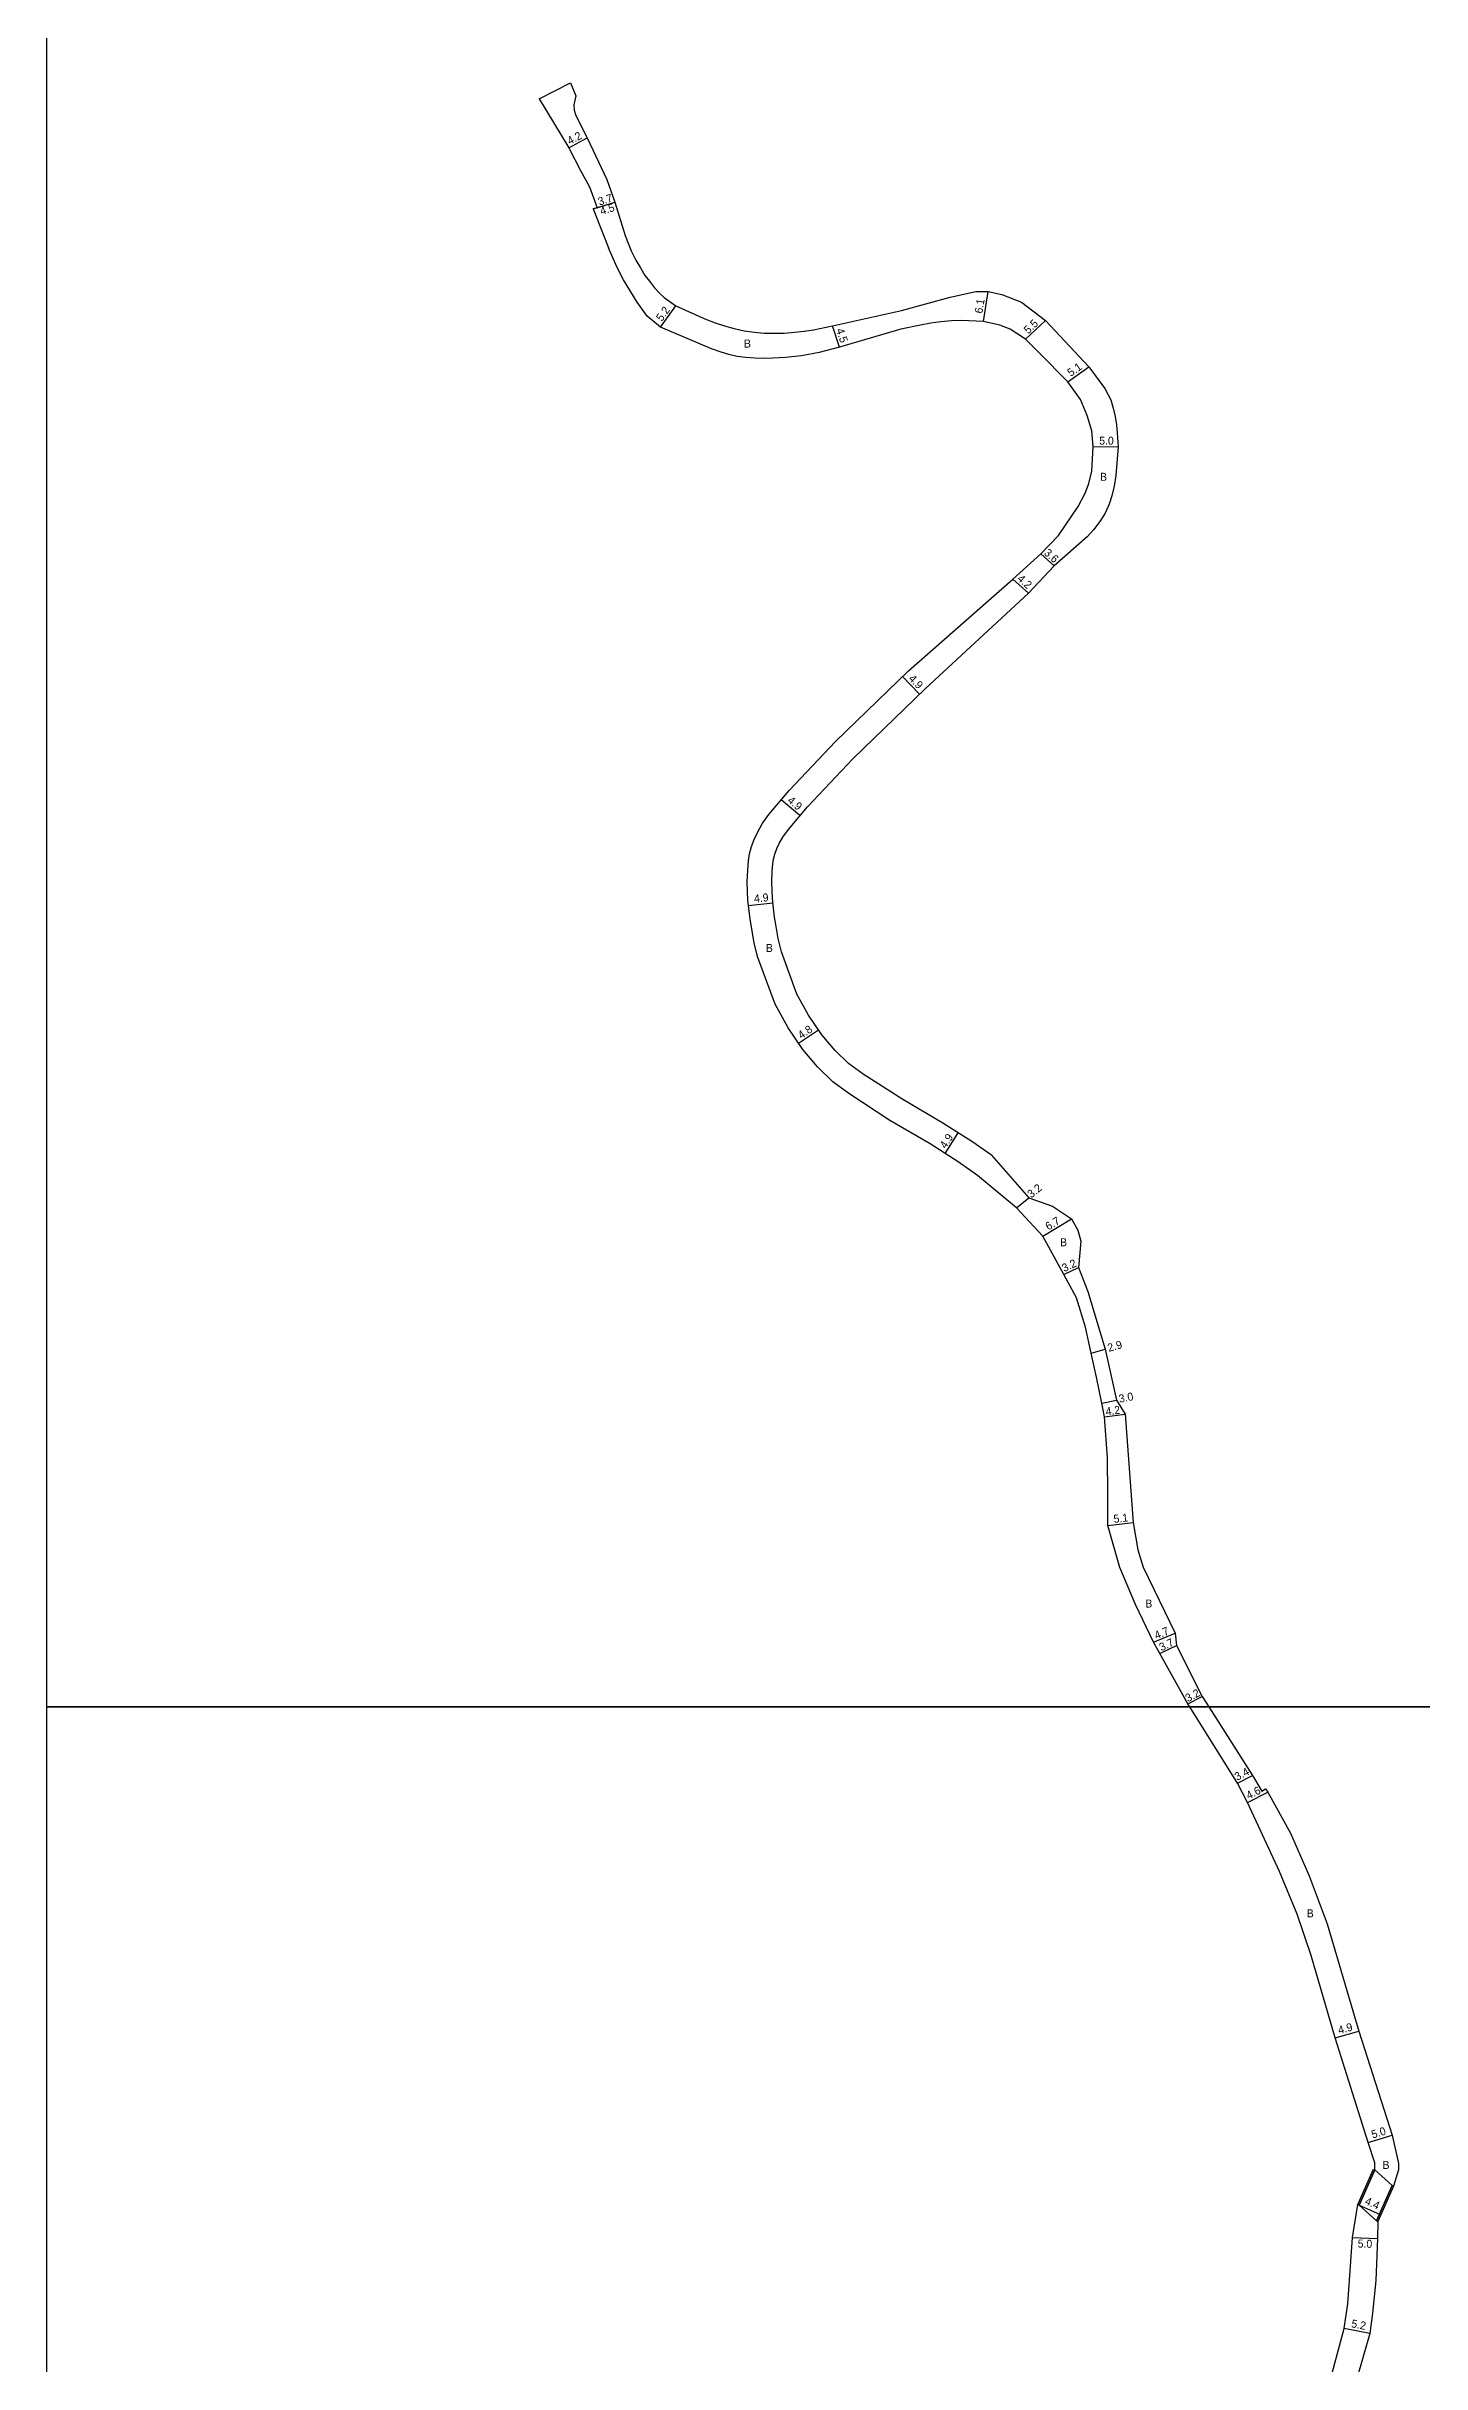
# Model space of a CAD drawing. Header units: metres. Extents: x 0 to 4000, y -99000 to -96000.
# Drawn here: x 0 to 274.9, y -96731.3 to -96268 of the extents above; entities that cross this region are included whole.
import ezdxf

# ---------------------------------------------------------------- set-up
doc = ezdxf.new("R2010")
doc.units = ezdxf.units.M
doc.header["$LTSCALE"] = 2.5
for name, color, linetype in [('図郭', 7, 'Continuous'), ('幅員', 7, 'Continuous'), ('舗装', 7, 'Continuous'), ('道路', 7, 'Continuous')]:
    doc.layers.add(name, color=color, linetype=linetype)
doc.styles.get("Standard").update_dxf_attribs({"font": ''})
doc.styles.get('Standard').set_extended_font_data('@MS PGothic')

msp = doc.modelspace()

# ---------------------------------------------------------------- linework, layer by layer
at = {"layer": '図郭'}
for points in [[(0, -96600), (800, -96600), (800, -96000), (0, -96000)], [(0, -97200), (800, -97200), (800, -96600), (0, -96600)]]:
    msp.add_lwpolyline(points, close=True, dxfattribs=at)
at = {"layer": '幅員'}
for points in [[(104.43, -96288.28), (108.14, -96286.32)], [(109.33, -96300.52), (113.62, -96299.17)], [(110.09, -96300.28), (113.62, -96299.17)], [(122.8, -96324.14), (125.82, -96319.91)], [(187.32, -96323.04), (188.31, -96317.01)], [(158.57, -96328.15), (157.13, -96323.89)], [(195.73, -96326.59), (199.72, -96322.81)], [(204.22, -96335.07), (208.38, -96332.12)], [(209.29, -96348.04), (214.29, -96348.07)], [(198.8, -96369.48), (201.49, -96371.88)], [(193.24, -96374.55), (196.37, -96377.35)], [(174.57, -96397.54), (171.16, -96394.02)], [(150.65, -96421.82), (146.9, -96418.67)], [(145.24, -96439.32), (140.36, -96439.83)], [(150.37, -96467.31), (154.34, -96464.62)], [(179.65, -96489.37), (182.3, -96485.25)], [(193.94, -96500.24), (196.44, -96498.25)], [(199.18, -96505.89), (204.93, -96502.44)], [(203.42, -96513.53), (206.32, -96512.17)], [(208.89, -96529.28), (211.68, -96528.49)], [(211.01, -96539.29), (213.96, -96538.71)], [(211.51, -96542.03), (215.68, -96541.48)], [(212.18, -96563.74), (217.24, -96563.16)], [(221.35, -96587.07), (225.69, -96585.27)], [(222.61, -96589.3), (225.96, -96587.71)], [(228.22, -96599.42), (231.05, -96597.92)], [(238.09, -96615.28), (241.1, -96613.71)], [(238.09, -96615.28), (241.1, -96613.71)], [(240.1, -96619.1), (244.22, -96617.04)], [(240.1, -96619.1), (244.22, -96617.04)], [(257.64, -96666.18), (262.36, -96664.86)], [(257.64, -96666.18), (262.36, -96664.86)], [(264.25, -96687.09), (269.03, -96685.62)], [(264.25, -96687.09), (269.03, -96685.62)], [(262.47, -96699.61), (266.5, -96701.39)], [(261.08, -96706.11), (266.08, -96706.25)], [(261.08, -96706.11), (266.08, -96706.25)], [(264.55, -96725.29), (259.45, -96724.29)], [(264.55, -96725.29), (259.45, -96724.29)]]:
    msp.add_lwpolyline(points, dxfattribs=at)
at = {"layer": '道路'}
for points in [[(98.53, -96278.52), (104.78, -96275.33)], [(98.53, -96278.52), (104.43, -96288.28), (106.8, -96292.81), (108.6, -96296.12), (110.09, -96300.28), (109.33, -96300.52), (112.41, -96308.28)], [(104.78, -96275.33), (105.84, -96277.89), (105.44, -96279.73), (105.49, -96280.81), (105.84, -96281.86), (108.14, -96286.32), (112.06, -96294.63), (113.62, -96299.17), (115.71, -96305.81), (116.93, -96308.91), (117.85, -96310.75), (118.75, -96312.32), (119.65, -96313.84), (120.55, -96315), (121.57, -96316.28), (122.61, -96317.41), (123.53, -96318.23), (125.82, -96319.91), (131.63, -96322.49), (133.7, -96323.28), (135.56, -96323.92), (137.52, -96324.46), (139.52, -96324.91), (141.58, -96325.18), (143.53, -96325.34), (145.62, -96325.37), (147.47, -96325.33), (149.57, -96325.15), (151.5, -96324.94), (153.35, -96324.7), (157.13, -96323.89), (170.93, -96320.8), (180.69, -96318.19), (185.8, -96317.02), (188.31, -96317.01), (191.03, -96317.63), (194.92, -96319.19), (199.72, -96322.81), (208.38, -96332.12), (211.63, -96336.42), (212.78, -96338.72), (213.27, -96340.33), (213.66, -96341.99), (213.93, -96343.7), (214.09, -96345.28), (214.29, -96348.07), (213.83, -96353.82), (213.45, -96355.93), (212.97, -96357.88), (212.46, -96359.55), (211.66, -96361.38), (210.63, -96363.01), (209.34, -96364.67), (208.09, -96366.05), (201.49, -96371.88), (196.37, -96377.35), (175.77, -96396.37)], [(172.36, -96392.85), (193.24, -96374.55), (198.8, -96369.48), (202.32, -96365.83), (206.28, -96360.03), (207.7, -96357.32), (208.34, -96355.64), (208.97, -96353), (209.29, -96348.04), (209, -96344.86), (208.04, -96341.83), (206.72, -96338.61), (204.22, -96335.07), (198.47, -96329.27), (195.73, -96326.59), (192.67, -96324.53), (190.6, -96323.79), (187.32, -96323.04), (182.93, -96322.8), (180.92, -96322.9), (178.83, -96323.07), (176.82, -96323.39), (174.74, -96323.78), (170.83, -96324.54), (158.57, -96328.15), (154.48, -96329.24), (150.98, -96329.92), (147.78, -96330.24), (145.26, -96330.35), (143.46, -96330.41), (141.6, -96330.38), (139.83, -96330.25), (138.08, -96330.04), (136.46, -96329.65), (134.89, -96329.19), (132.96, -96328.48), (122.8, -96324.14), (120.09, -96321.96), (118.11, -96319.17), (115.39, -96314.7), (114.17, -96312.35), (113.24, -96310.32), (112.41, -96308.28)], [(142.22, -96450.21), (141.53, -96447.34), (141.09, -96444.83), (140.75, -96442.9), (140.48, -96440.93), (140.25, -96438.74), (140.13, -96435.09), (140.21, -96432.66), (140.34, -96430.85), (140.59, -96429.44), (140.97, -96428.01), (141.51, -96426.56), (142.14, -96425.16), (143.12, -96423.46), (144.46, -96421.57), (148.49, -96416.78), (157.77, -96407.02), (172.36, -96392.85)], [(146.98, -96449.07), (146.33, -96446.35), (145.91, -96443.99), (145.59, -96442.14), (145.34, -96440.34), (145.14, -96438.4), (145.03, -96435.09), (145.1, -96432.92), (145.21, -96431.45), (145.38, -96430.49), (145.64, -96429.5), (146.04, -96428.42), (146.5, -96427.4), (147.25, -96426.1), (148.34, -96424.56), (152.14, -96420.04), (161.25, -96410.46), (175.77, -96396.37)], [(160.42, -96477.39), (157.24, -96475.04), (154.17, -96472.02), (151.21, -96468.56), (148.28, -96464.23), (145.69, -96459.52), (142.22, -96450.21)], [(163.27, -96473.53), (160.37, -96471.38), (157.68, -96468.75), (155.04, -96465.64), (152.38, -96461.72), (150.05, -96457.49), (146.98, -96449.07)], [(188.95, -96489.71), (185, -96486.98), (179.24, -96483.29), (171.22, -96478.6), (163.27, -96473.53)], [(186.17, -96493.74), (182.29, -96491.06), (176.68, -96487.46), (168.64, -96482.77), (160.42, -96477.39)], [(188.95, -96489.71), (196.44, -96498.25), (201.13, -96499.91), (204.93, -96502.44), (206.21, -96504.72), (206.78, -96506.87), (206.32, -96512.17), (208.2, -96516.97), (211.68, -96528.49), (213.96, -96538.71), (215.68, -96541.48), (217.24, -96563.16), (218.19, -96568.61), (219.25, -96572.09), (225.69, -96585.27), (225.96, -96587.71), (231.05, -96597.92), (232.37, -96600)], [(203.42, -96513.53), (199.18, -96505.89), (193.94, -96500.24), (186.17, -96493.74)], [(228.58, -96600), (228.22, -96599.42), (222.61, -96589.3), (221.35, -96587.07), (217.7, -96579.55), (214.57, -96572.16), (212.18, -96563.74), (212.17, -96557.59), (212.12, -96550.16), (211.51, -96542.03), (211.01, -96539.29), (209.93, -96534.1), (208.89, -96529.28), (207.72, -96524.1), (205.95, -96518.24), (203.42, -96513.53)], [(255.92, -96737.37), (259.45, -96724.29), (260.15, -96719.37), (261.08, -96706.11), (262.2, -96699.49), (262.47, -96699.61), (265.58, -96692.57), (265.55, -96691.18), (264.25, -96687.09), (257.64, -96666.18), (252.83, -96649.71), (250.08, -96641.47), (246.49, -96632.9), (240.1, -96619.1), (238.09, -96615.28), (228.58, -96600)], [(232.37, -96600), (241.1, -96613.71), (242.99, -96616.87), (243.69, -96616.41), (244.22, -96617.04), (248.75, -96625.25), (252.47, -96633.78), (256.07, -96643.4), (262.36, -96664.86), (269.03, -96685.62), (270.31, -96691.3), (270.31, -96692.57), (269.28, -96695.82), (269.01, -96695.7), (265.9, -96702.74), (266.17, -96702.87), (266.08, -96706.25), (265.78, -96714.7), (265.11, -96721.23), (264.55, -96725.29), (260.8, -96738.45)], [(262.2, -96699.49), (265.31, -96692.44)], [(262.2, -96699.49), (265.31, -96692.44)], [(265.58, -96692.57), (262.47, -96699.61)], [(265.58, -96692.57), (262.47, -96699.61)], [(265.31, -96692.44), (265.58, -96692.57)], [(265.31, -96692.44), (265.58, -96692.57)], [(265.9, -96702.74), (269.01, -96695.7)], [(265.9, -96702.74), (269.01, -96695.7)], [(269.28, -96695.82), (266.17, -96702.87)], [(269.28, -96695.82), (266.17, -96702.87)], [(269.01, -96695.7), (269.28, -96695.82)], [(269.01, -96695.7), (269.28, -96695.82)], [(262.47, -96699.61), (262.2, -96699.49)], [(262.47, -96699.61), (262.2, -96699.49)], [(266.17, -96702.87), (265.9, -96702.74)], [(266.17, -96702.87), (265.9, -96702.74)]]:
    msp.add_lwpolyline(points, dxfattribs=at)
msp.add_lwpolyline([(265.58, -96692.57), (269.01, -96695.7), (265.9, -96702.74), (262.47, -96699.61)], close=True, dxfattribs=at)

# ---------------------------------------------------------------- texts
at = {"layer": '幅員'}
for s, rotation, p in [('4.2', 27.7979, (104.64, -96287.74)), ('3.7', 17.4227, (110.57, -96299.87)), ('4.5', 17.4227, (110.96, -96301.77)), ('5.2', 54.4822, (123.05, -96323.13)), ('6.1', 80.6709, (187.11, -96321.51)), ('4.5', 288.6927, (157.85, -96324.69)), ('5.5', 43.3959, (196.3, -96325.62)), ('5.1', 35.3181, (204.81, -96334.12)), ('5.0', 359.617, (210.47, -96347.65)), ('3.6', 318.222, (199.31, -96369.49)), ('4.2', 318.2008, (193.96, -96374.66)), ('4.9', 314.14, (172.25, -96394.55)), ('4.9', 319.9504, (148.02, -96419.01)), ('4.9', 5.9503, (141.55, -96439.21)), ('4.8', 34.1432, (150.91, -96466.55)), ('4.9', 57.3072, (179.81, -96488.52)), ('3.2', 38.5065, (196.9, -96498.35)), ('6.7', 30.9901, (200.31, -96504.79)), ('3.2', 24.9885, (203.49, -96513.09)), ('2.9', 15.8632, (212.41, -96529.03)), ('3.0', 11.0881, (214.56, -96539.22)), ('4.2', 7.4365, (211.86, -96541.75)), ('5.1', 6.5539, (213.44, -96563.23)), ('4.7', 22.4823, (221.91, -96586.53)), ('3.7', 25.3558, (222.93, -96588.9)), ('3.2', 27.9894, (228.22, -96599.09)), ('3.4', 27.6045, (238.05, -96614.79)), ('4.6', 26.5992, (240.34, -96618.54)), ('4.9', 15.6026, (258.46, -96665.45)), ('5.0', 17.0876, (265.16, -96686.31)), ('4.4', 336.1848, (263.44, -96699.36)), ('5.0', 358.4449, (262.13, -96708.08)), ('5.2', 348.958, (260.77, -96724.01))]:
    msp.add_text(s, height=1.6, rotation=rotation, dxfattribs=at).set_placement(p)
at = {"layer": '舗装'}
for p in [(139.46, -96328.24), (210.64, -96354.88), (143.84, -96449.08), (202.65, -96507.91), (219.7, -96580.14), (251.97, -96642.07), (267.11, -96692.37)]:
    msp.add_text('B', height=1.6, dxfattribs=at).set_placement(p)

doc.saveas('drawing.dxf')
